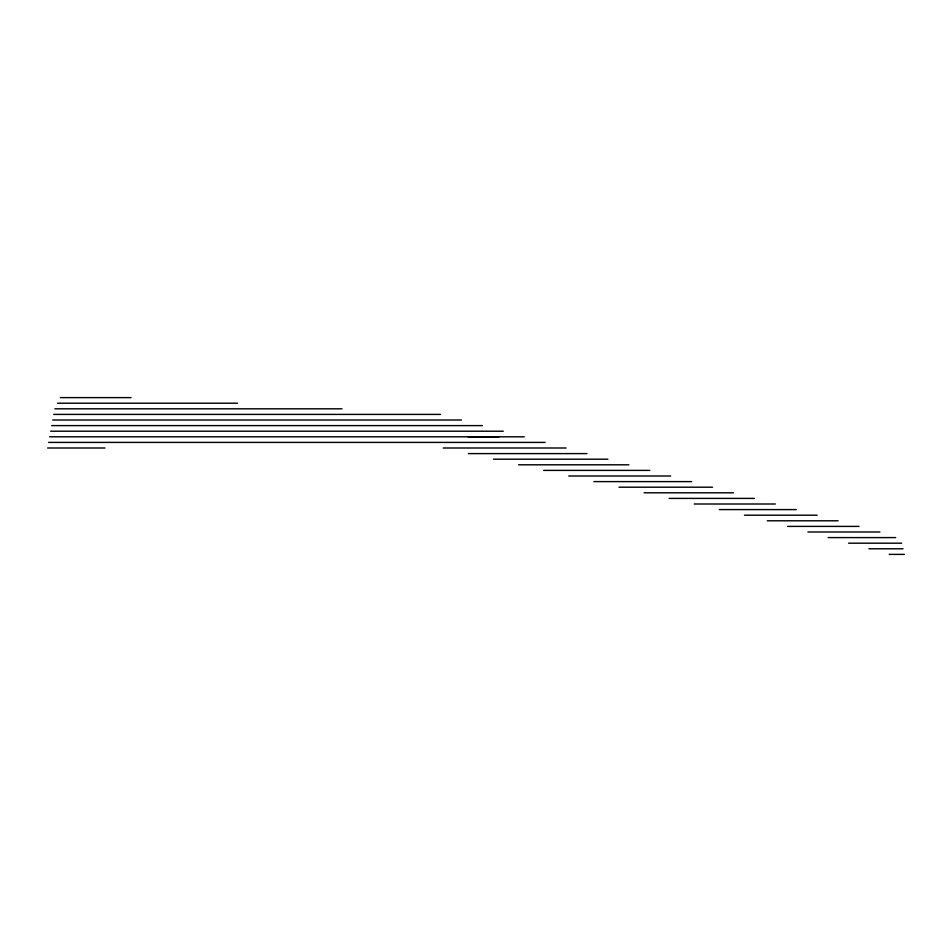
<?xml version="1.0" encoding="UTF-8"?>
<svg xmlns="http://www.w3.org/2000/svg" width="952" height="952" viewBox="0 0 952 952"><rect width="100%" height="100%" fill="white"/><g stroke="black" fill="none" stroke-linecap="round" stroke-linejoin="round"><path stroke-width="1.43" d="M60.345 397.615L131.055 397.615M57.608 403.208L237.405 403.208M54.883 408.813L342.018 408.813M53.74 414.406L440.526 414.406M52.717 420.01L461.458 420.01M51.694 425.603L482.378 425.603M50.67 431.208L503.299 431.208M49.647 436.801L524.231 436.801M468.325 437.194L498.681 437.194M48.623 442.406L545.151 442.406M47.6 447.999L104.958 447.999M443.263 447.999L566.071 447.999M468.36 453.604L587.003 453.604M493.457 459.197L607.923 459.197M518.554 464.802L628.844 464.802M543.652 470.395L649.776 470.395M568.76 476L670.696 476M593.858 481.605L691.616 481.605M618.955 487.198L712.548 487.198M644.052 492.803L733.468 492.803M669.149 498.396L754.389 498.396M694.246 504.001L775.321 504.001M719.343 509.594L796.241 509.594M744.44 515.199L817.161 515.199M767.288 520.792L838.093 520.792M787.613 526.397L859.013 526.397M807.927 531.99L879.934 531.99M828.24 537.594L895.689 537.594M848.565 543.187L901.675 543.187M868.878 548.792L903.031 548.792M889.204 554.385L904.4 554.385"/></g></svg>
